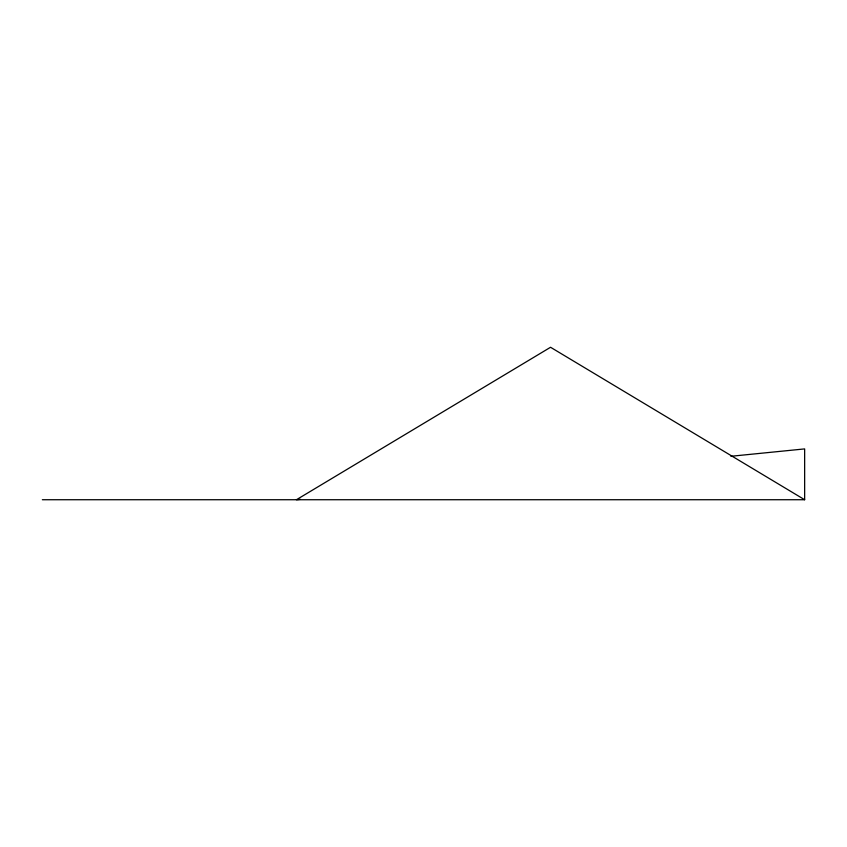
<?xml version="1.0" encoding="UTF-8"?>
<svg xmlns="http://www.w3.org/2000/svg" width="847" height="847" viewBox="0 0 847 847"><rect width="100%" height="100%" fill="white"/><g stroke="black" fill="none" stroke-linecap="round" stroke-linejoin="round"><path stroke-width="1.27" d="M300.399 499.338L296.45 499.73L550.55 347.27L804.65 499.73L804.65 448.91L730.919 456.279M42.35 499.73L804.65 499.73"/></g></svg>
